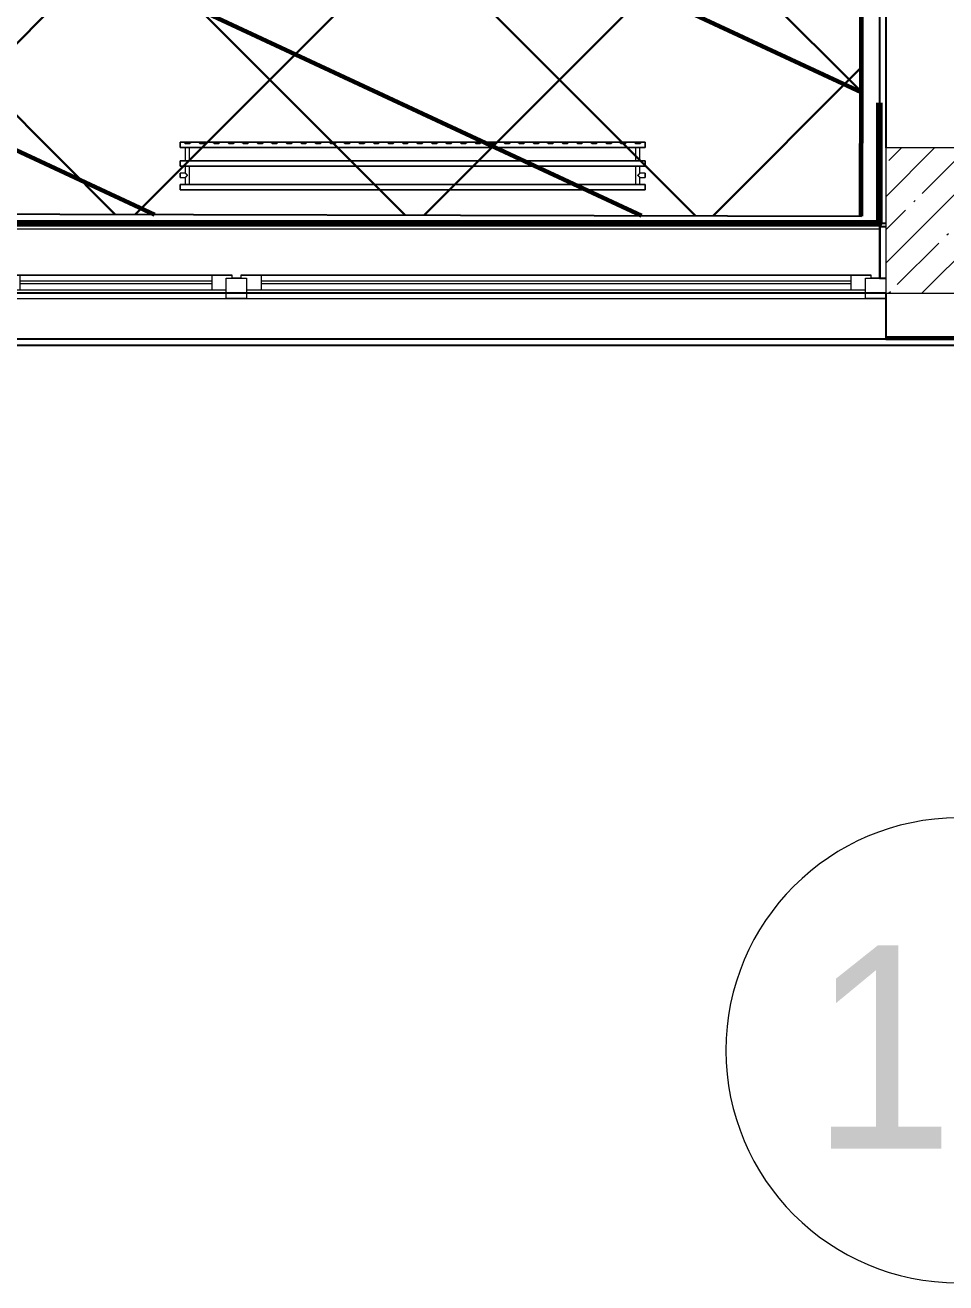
# Model space of a CAD drawing. Header units: millimetres. Extents: x -164500 to 426394, y -23753 to 102118.
# Drawn here: x 44513 to 47682, y -3642 to 686 of the extents above; entities that cross this region are included whole.
import ezdxf

# ---------------------------------------------------------------- set-up
doc = ezdxf.new("R2010")
doc.units = ezdxf.units.MM
for name, color, linetype, lineweight in [('0) шлифовка', 5, 'Continuous', 60), ('1.4) Плинтус ПЛ-4', 6, 'Continuous', 60), ('5.3) Л-7 Линолеум 4 вып', 230, 'Continuous', 30), ('7.7) Плинтус', 222, 'Continuous', 90), ('A-FLOR', 7, 'Continuous', 9), ('A-GLAZ', 7, 'Continuous', 9), ('A-GLAZ-1', 7, 'Continuous', 5), ('S-COLS-1', 7, 'Continuous', 5), ('Оси', 7, 'Continuous', 9), ('Оси-1', 7, 'Continuous', 20)]:
    doc.layers.add(name, color=color, linetype=linetype, lineweight=lineweight)
doc.layers.add('2) защита вин плитк', color=6, linetype='Continuous')
doc.layers.add('3.2.3) П-9', color=5, linetype='Continuous')
doc.layers.add('M-EQPM-1', color=7, linetype='Continuous', lineweight=9, true_color=0xb2b2b2)
doc.styles.add('Arial', font='arial.ttf', dxfattribs={"width": 0.9, "height": 700})

# ---------------------------------------------------------------- blocks, each defined once
blk = doc.blocks.new('BSC_Колонна _Прямоугольная - 500х500-V9-Объем проектирования 1 этажа')
at = {"layer": 'S-COLS-1'}
h = blk.add_hatch(dxfattribs=at)
h.set_pattern_fill('FP_13', color=256, style=0, pattern_type=2)
h.set_pattern_definition([(45, (-47660, -150), (-114.04925, 114.04925), []), (45, (-47545.95, -150), (-114.04925, 114.04925), [201.613, -40.323, 6.706, -33.617])])
h.paths.add_polyline_path([(250, -250), (250, 250), (-250, 250), (-250, -250)])
for p, q in [((250, 250), (-250, 250)), ((-250, 250), (-250, -250)), ((250, -250), (250, 250)), ((-250, -250), (250, -250))]:
    blk.add_line(p, q, dxfattribs=at)
blk = doc.blocks.new('120_Окно_СКБ_2Ст - 120_Окно_СКБ_2Ст 3100х2500 _мал_створка слева_-22446080-Объем проектирования 1 этажа')
at = {"layer": 'A-GLAZ'}
for p, q in [((-1550, -127), (-1550, -57)), ((-1550, -57), (-1480, -57)), ((-1480, -57), (-1480, -127)), ((650, -127), (650, -57)), ((650, -57), (720, -57)), ((720, -57), (720, -127)), ((1480, -127), (1480, -57)), ((1480, -57), (1550, -57)), ((1550, -57), (1550, -127)), ((-1480, -127), (-1550, -127)), ((-1480, -127), (-1500, -127)), ((-1500, -127), (-1500, -137)), ((650, -87), (-1480, -87)), ((-1480, -87), (-1480, -127)), ((-1430, -137), (-1430, -87)), ((600, -137), (600, -87)), ((650, -127), (650, -87)), ((720, -127), (650, -127)), ((670, -127), (650, -127)), ((670, -137), (670, -127)), ((720, -127), (700, -127)), ((700, -127), (700, -137)), ((1480, -87), (720, -87)), ((720, -87), (720, -127)), ((770, -137), (770, -87)), ((1430, -137), (1430, -87)), ((1480, -127), (1480, -87)), ((1550, -127), (1480, -127)), ((1500, -127), (1480, -127)), ((1500, -137), (1500, -127)), ((-1500, -137), (670, -137)), ((670, -137), (-1500, -137)), ((700, -137), (1500, -137)), ((1500, -137), (700, -137))]:
    blk.add_line(p, q, dxfattribs=at)
at = {"layer": 'A-GLAZ-1'}
for p, q in [((1550, -57), (-1550, -57)), ((-1530, -127), (-1500, -127)), ((-1430, -107), (600, -107)), ((600, -117), (-1430, -117)), ((670, -127), (700, -127)), ((770, -107), (1430, -107)), ((1430, -117), (770, -117)), ((1500, -127), (1530, -127))]:
    blk.add_line(p, q, dxfattribs=at)
blk = doc.blocks.new('radiator_prado_classic_z_tip_30_po exemplyaru - Classic Z Тип 30-500-V219-Объем проектирования 1 этажа')
at = {"layer": 'M-EQPM-1'}
for p, q in [((0, 228), (0, 210)), ((1600, 228), (0, 228)), ((0, 210), (0, 228)), ((0, 228), (12.5, 228)), ((12.5, 228), (37.5, 228)), ((37.5, 228), (12.5, 228)), ((12.5, 228), (37.5, 228)), ((12.5, 228), (17.5, 223)), ((12.5, 228), (17.5, 223)), ((32.5, 223), (17.5, 223)), ((17.5, 223), (32.5, 223)), ((32.5, 223), (37.5, 228)), ((37.5, 228), (32.5, 223)), ((37.5, 228), (62.5, 228)), ((62.5, 228), (87.5, 228)), ((87.5, 228), (62.5, 228)), ((62.5, 228), (87.5, 228)), ((62.5, 228), (67.5, 223)), ((62.5, 228), (67.5, 223)), ((82.5, 223), (67.5, 223)), ((67.5, 223), (82.5, 223)), ((82.5, 223), (87.5, 228)), ((87.5, 228), (82.5, 223)), ((87.5, 228), (112.5, 228)), ((112.5, 228), (137.5, 228)), ((137.5, 228), (112.5, 228)), ((112.5, 228), (137.5, 228)), ((112.5, 228), (117.5, 223)), ((112.5, 228), (117.5, 223)), ((132.5, 223), (117.5, 223)), ((117.5, 223), (132.5, 223)), ((132.5, 223), (137.5, 228)), ((137.5, 228), (132.5, 223)), ((137.5, 228), (162.5, 228)), ((162.5, 228), (187.5, 228)), ((187.5, 228), (162.5, 228)), ((162.5, 228), (187.5, 228)), ((162.5, 228), (167.5, 223)), ((162.5, 228), (167.5, 223)), ((182.5, 223), (167.5, 223)), ((167.5, 223), (182.5, 223)), ((182.5, 223), (187.5, 228)), ((187.5, 228), (182.5, 223)), ((187.5, 228), (212.5, 228)), ((212.5, 228), (237.5, 228)), ((237.5, 228), (212.5, 228)), ((212.5, 228), (237.5, 228)), ((212.5, 228), (217.5, 223)), ((212.5, 228), (217.5, 223)), ((232.5, 223), (217.5, 223)), ((217.5, 223), (232.5, 223)), ((232.5, 223), (237.5, 228)), ((237.5, 228), (232.5, 223)), ((237.5, 228), (262.5, 228)), ((262.5, 228), (287.5, 228)), ((287.5, 228), (262.5, 228)), ((262.5, 228), (287.5, 228)), ((262.5, 228), (267.5, 223)), ((262.5, 228), (267.5, 223)), ((282.5, 223), (267.5, 223)), ((267.5, 223), (282.5, 223)), ((282.5, 223), (287.5, 228)), ((287.5, 228), (282.5, 223)), ((287.5, 228), (312.5, 228)), ((312.5, 228), (337.5, 228)), ((337.5, 228), (312.5, 228)), ((312.5, 228), (337.5, 228)), ((312.5, 228), (317.5, 223)), ((312.5, 228), (317.5, 223)), ((332.5, 223), (317.5, 223)), ((317.5, 223), (332.5, 223)), ((332.5, 223), (337.5, 228)), ((337.5, 228), (332.5, 223)), ((337.5, 228), (362.5, 228)), ((362.5, 228), (387.5, 228)), ((387.5, 228), (362.5, 228)), ((362.5, 228), (387.5, 228)), ((362.5, 228), (367.5, 223)), ((362.5, 228), (367.5, 223)), ((382.5, 223), (367.5, 223)), ((367.5, 223), (382.5, 223)), ((382.5, 223), (387.5, 228)), ((387.5, 228), (382.5, 223)), ((387.5, 228), (412.5, 228)), ((412.5, 228), (437.5, 228)), ((437.5, 228), (412.5, 228)), ((412.5, 228), (437.5, 228)), ((412.5, 228), (417.5, 223)), ((412.5, 228), (417.5, 223)), ((432.5, 223), (417.5, 223)), ((417.5, 223), (432.5, 223)), ((432.5, 223), (437.5, 228)), ((437.5, 228), (432.5, 223)), ((437.5, 228), (462.5, 228)), ((462.5, 228), (487.5, 228)), ((487.5, 228), (462.5, 228)), ((462.5, 228), (487.5, 228)), ((462.5, 228), (467.5, 223)), ((462.5, 228), (467.5, 223)), ((482.5, 223), (467.5, 223)), ((467.5, 223), (482.5, 223)), ((482.5, 223), (487.5, 228)), ((487.5, 228), (482.5, 223)), ((487.5, 228), (512.5, 228)), ((512.5, 228), (537.5, 228)), ((537.5, 228), (512.5, 228)), ((512.5, 228), (537.5, 228)), ((512.5, 228), (517.5, 223)), ((512.5, 228), (517.5, 223)), ((532.5, 223), (517.5, 223)), ((517.5, 223), (532.5, 223)), ((532.5, 223), (537.5, 228)), ((537.5, 228), (532.5, 223)), ((537.5, 228), (562.5, 228)), ((562.5, 228), (587.5, 228)), ((587.5, 228), (562.5, 228)), ((562.5, 228), (587.5, 228)), ((562.5, 228), (567.5, 223)), ((562.5, 228), (567.5, 223)), ((582.5, 223), (567.5, 223)), ((567.5, 223), (582.5, 223)), ((582.5, 223), (587.5, 228)), ((587.5, 228), (582.5, 223)), ((587.5, 228), (612.5, 228)), ((612.5, 228), (637.5, 228)), ((637.5, 228), (612.5, 228)), ((612.5, 228), (637.5, 228)), ((612.5, 228), (617.5, 223)), ((612.5, 228), (617.5, 223)), ((632.5, 223), (617.5, 223)), ((617.5, 223), (632.5, 223)), ((632.5, 223), (637.5, 228)), ((637.5, 228), (632.5, 223)), ((637.5, 228), (662.5, 228)), ((662.5, 228), (687.5, 228)), ((687.5, 228), (662.5, 228)), ((662.5, 228), (687.5, 228)), ((662.5, 228), (667.5, 223)), ((662.5, 228), (667.5, 223)), ((682.5, 223), (667.5, 223)), ((667.5, 223), (682.5, 223)), ((682.5, 223), (687.5, 228)), ((687.5, 228), (682.5, 223)), ((687.5, 228), (712.5, 228)), ((712.5, 228), (737.5, 228)), ((737.5, 228), (712.5, 228)), ((712.5, 228), (737.5, 228)), ((712.5, 228), (717.5, 223)), ((712.5, 228), (717.5, 223)), ((732.5, 223), (717.5, 223)), ((717.5, 223), (732.5, 223)), ((732.5, 223), (737.5, 228)), ((737.5, 228), (732.5, 223)), ((737.5, 228), (762.5, 228)), ((762.5, 228), (787.5, 228)), ((787.5, 228), (762.5, 228)), ((762.5, 228), (787.5, 228)), ((762.5, 228), (767.5, 223)), ((762.5, 228), (767.5, 223)), ((782.5, 223), (767.5, 223)), ((767.5, 223), (782.5, 223)), ((782.5, 223), (787.5, 228)), ((787.5, 228), (782.5, 223)), ((787.5, 228), (812.5, 228)), ((812.5, 228), (837.5, 228)), ((837.5, 228), (812.5, 228)), ((812.5, 228), (837.5, 228)), ((812.5, 228), (817.5, 223)), ((812.5, 228), (817.5, 223)), ((832.5, 223), (817.5, 223)), ((817.5, 223), (832.5, 223)), ((832.5, 223), (837.5, 228)), ((837.5, 228), (832.5, 223)), ((837.5, 228), (862.5, 228)), ((862.5, 228), (887.5, 228)), ((887.5, 228), (862.5, 228)), ((862.5, 228), (887.5, 228)), ((862.5, 228), (867.5, 223)), ((862.5, 228), (867.5, 223)), ((882.5, 223), (867.5, 223)), ((867.5, 223), (882.5, 223)), ((882.5, 223), (887.5, 228)), ((887.5, 228), (882.5, 223)), ((887.5, 228), (912.5, 228)), ((912.5, 228), (937.5, 228)), ((937.5, 228), (912.5, 228)), ((912.5, 228), (937.5, 228)), ((912.5, 228), (917.5, 223)), ((912.5, 228), (917.5, 223)), ((932.5, 223), (917.5, 223)), ((917.5, 223), (932.5, 223)), ((932.5, 223), (937.5, 228)), ((937.5, 228), (932.5, 223)), ((937.5, 228), (962.5, 228)), ((962.5, 228), (987.5, 228)), ((987.5, 228), (962.5, 228)), ((962.5, 228), (987.5, 228)), ((962.5, 228), (967.5, 223)), ((962.5, 228), (967.5, 223)), ((982.5, 223), (967.5, 223)), ((967.5, 223), (982.5, 223)), ((982.5, 223), (987.5, 228)), ((987.5, 228), (982.5, 223)), ((987.5, 228), (1012.5, 228)), ((1012.5, 228), (1037.5, 228)), ((1037.5, 228), (1012.5, 228)), ((1012.5, 228), (1037.5, 228)), ((1012.5, 228), (1017.5, 223)), ((1012.5, 228), (1017.5, 223)), ((1032.5, 223), (1017.5, 223)), ((1017.5, 223), (1032.5, 223)), ((1032.5, 223), (1037.5, 228)), ((1037.5, 228), (1032.5, 223)), ((1037.5, 228), (1062.5, 228)), ((1062.5, 228), (1087.5, 228)), ((1087.5, 228), (1062.5, 228)), ((1062.5, 228), (1087.5, 228)), ((1062.5, 228), (1067.5, 223)), ((1062.5, 228), (1067.5, 223)), ((1082.5, 223), (1067.5, 223)), ((1067.5, 223), (1082.5, 223)), ((1082.5, 223), (1087.5, 228)), ((1087.5, 228), (1082.5, 223)), ((1087.5, 228), (1112.5, 228)), ((1137.5, 228), (1112.5, 228)), ((1112.5, 228), (1137.5, 228)), ((1112.5, 228), (1117.5, 223)), ((1112.5, 228), (1117.5, 223)), ((1114.4, 228), (1137.5, 228)), ((1132.5, 223), (1117.5, 223)), ((1117.5, 223), (1132.5, 223)), ((1132.5, 223), (1137.5, 228)), ((1137.5, 228), (1132.5, 223)), ((1137.5, 228), (1162.5, 228)), ((1162.5, 228), (1187.5, 228)), ((1187.5, 228), (1162.5, 228)), ((1162.5, 228), (1187.5, 228)), ((1162.5, 228), (1167.5, 223)), ((1162.5, 228), (1167.5, 223)), ((1182.5, 223), (1167.5, 223)), ((1167.5, 223), (1182.5, 223)), ((1182.5, 223), (1187.5, 228)), ((1187.5, 228), (1182.5, 223)), ((1187.5, 228), (1212.5, 228)), ((1212.5, 228), (1237.5, 228)), ((1237.5, 228), (1212.5, 228)), ((1212.5, 228), (1237.5, 228)), ((1212.5, 228), (1217.5, 223)), ((1212.5, 228), (1217.5, 223)), ((1232.5, 223), (1217.5, 223)), ((1217.5, 223), (1232.5, 223)), ((1232.5, 223), (1237.5, 228)), ((1237.5, 228), (1232.5, 223)), ((1237.5, 228), (1262.5, 228)), ((1262.5, 228), (1287.5, 228)), ((1287.5, 228), (1262.5, 228)), ((1262.5, 228), (1287.5, 228)), ((1262.5, 228), (1267.5, 223)), ((1262.5, 228), (1267.5, 223)), ((1282.5, 223), (1267.5, 223)), ((1267.5, 223), (1282.5, 223)), ((1282.5, 223), (1287.5, 228)), ((1287.5, 228), (1282.5, 223)), ((1287.5, 228), (1312.5, 228)), ((1312.5, 228), (1337.5, 228)), ((1337.5, 228), (1312.5, 228)), ((1312.5, 228), (1337.5, 228)), ((1312.5, 228), (1317.5, 223)), ((1312.5, 228), (1317.5, 223)), ((1332.5, 223), (1317.5, 223)), ((1317.5, 223), (1332.5, 223)), ((1332.5, 223), (1337.5, 228)), ((1337.5, 228), (1332.5, 223)), ((1337.5, 228), (1362.5, 228)), ((1362.5, 228), (1387.5, 228)), ((1387.5, 228), (1362.5, 228)), ((1362.5, 228), (1387.5, 228)), ((1362.5, 228), (1367.5, 223)), ((1362.5, 228), (1367.5, 223)), ((1382.5, 223), (1367.5, 223)), ((1367.5, 223), (1382.5, 223)), ((1382.5, 223), (1387.5, 228)), ((1387.5, 228), (1382.5, 223)), ((1387.5, 228), (1412.5, 228)), ((1412.5, 228), (1437.5, 228)), ((1437.5, 228), (1412.5, 228)), ((1412.5, 228), (1437.5, 228)), ((1412.5, 228), (1417.5, 223)), ((1412.5, 228), (1417.5, 223)), ((1432.5, 223), (1417.5, 223)), ((1417.5, 223), (1432.5, 223)), ((1432.5, 223), (1437.5, 228)), ((1437.5, 228), (1432.5, 223)), ((1437.5, 228), (1462.5, 228)), ((1462.5, 228), (1487.5, 228)), ((1487.5, 228), (1462.5, 228)), ((1462.5, 228), (1487.5, 228)), ((1462.5, 228), (1467.5, 223)), ((1462.5, 228), (1467.5, 223)), ((1482.5, 223), (1467.5, 223)), ((1467.5, 223), (1482.5, 223)), ((1482.5, 223), (1487.5, 228)), ((1487.5, 228), (1482.5, 223)), ((1487.5, 228), (1512.5, 228)), ((1512.5, 228), (1537.5, 228)), ((1537.5, 228), (1512.5, 228)), ((1512.5, 228), (1537.5, 228)), ((1512.5, 228), (1517.5, 223)), ((1512.5, 228), (1517.5, 223)), ((1532.5, 223), (1517.5, 223)), ((1517.5, 223), (1532.5, 223)), ((1532.5, 223), (1537.5, 228)), ((1537.5, 228), (1532.5, 223)), ((1537.5, 228), (1562.5, 228)), ((1562.5, 228), (1587.5, 228)), ((1587.5, 228), (1562.5, 228)), ((1562.5, 228), (1587.5, 228)), ((1562.5, 228), (1567.5, 223)), ((1562.5, 228), (1567.5, 223)), ((1582.5, 223), (1567.5, 223)), ((1567.5, 223), (1582.5, 223)), ((1582.5, 223), (1587.5, 228)), ((1587.5, 228), (1582.5, 223)), ((1587.5, 228), (1600, 228)), ((1600, 210), (1600, 228)), ((1600, 228), (1600, 210)), ((0, 210), (1600, 210)), ((17.8, 210), (0, 210)), ((17.5, 210), (17.5, 164)), ((17.5, 210), (17.5, 164)), ((17.8, 210), (17.5, 210)), ((17.5, 210), (17.8, 210)), ((17.8, 210), (17.5, 210)), ((17.5, 210), (32.5, 210)), ((32.2, 210), (17.8, 210)), ((17.8, 210), (32.2, 210)), ((32.2, 210), (17.8, 210)), ((32.5, 210), (32.2, 210)), ((32.2, 210), (32.5, 210)), ((32.5, 210), (32.2, 210)), ((1567.8, 210), (32.2, 210)), ((32.5, 164), (32.5, 210)), ((32.5, 164), (32.5, 210)), ((1567.5, 210), (1567.5, 164)), ((1567.5, 210), (1567.5, 164)), ((1567.8, 210), (1567.5, 210)), ((1567.5, 210), (1582.5, 210)), ((1567.8, 210), (1567.5, 210)), ((1567.5, 210), (1567.8, 210)), ((1582.2, 210), (1567.8, 210)), ((1582.2, 210), (1567.8, 210)), ((1567.8, 210), (1582.2, 210)), ((1582.5, 210), (1582.2, 210)), ((1582.5, 210), (1582.2, 210)), ((1582.2, 210), (1582.5, 210)), ((1600, 210), (1582.2, 210)), ((1582.5, 164), (1582.5, 210)), ((1582.5, 164), (1582.5, 210)), ((1600, 164), (0, 164)), ((0, 164), (0, 146)), ((0, 146), (0, 164)), ((0, 164), (17.8, 164)), ((0, 146), (1600, 146)), ((18.5, 146), (0, 146)), ((17.8, 164), (17.5, 164)), ((17.5, 164), (17.8, 164)), ((17.8, 164), (17.5, 164)), ((17.5, 164), (32.5, 164)), ((17.5, 146), (17.5, 121.5)), ((17.5, 146), (17.5, 121.5)), ((17.5, 146), (18.5, 146)), ((18.5, 146), (17.5, 146)), ((17.5, 146), (18.5, 146)), ((32.5, 146), (17.5, 146)), ((32.2, 164), (17.8, 164)), ((17.8, 164), (32.2, 164)), ((32.2, 164), (17.8, 164)), ((18.5, 146), (32.2, 146)), ((32.2, 146), (18.5, 146)), ((18.5, 146), (32.2, 146)), ((32.5, 164), (32.2, 164)), ((32.2, 164), (32.5, 164)), ((32.5, 164), (32.2, 164)), ((32.2, 164), (1567.8, 164)), ((32.2, 146), (32.5, 146)), ((32.5, 146), (32.2, 146)), ((32.2, 146), (32.5, 146)), ((1567.8, 146), (32.2, 146)), ((32.5, 82), (32.5, 146)), ((32.5, 82), (32.5, 146)), ((1567.8, 164), (1567.5, 164)), ((1567.5, 164), (1582.5, 164)), ((1567.8, 164), (1567.5, 164)), ((1567.5, 164), (1567.8, 164)), ((1567.5, 146), (1567.5, 82)), ((1567.5, 146), (1567.5, 82)), ((1567.5, 146), (1567.8, 146)), ((1582.5, 146), (1567.5, 146)), ((1567.5, 146), (1567.8, 146)), ((1567.8, 146), (1567.5, 146)), ((1582.2, 164), (1567.8, 164)), ((1582.2, 164), (1567.8, 164)), ((1567.8, 164), (1582.2, 164)), ((1567.8, 146), (1581.5, 146)), ((1567.8, 146), (1581.5, 146)), ((1581.5, 146), (1567.8, 146)), ((1581.5, 146), (1582.5, 146)), ((1581.5, 146), (1582.5, 146)), ((1582.5, 146), (1581.5, 146)), ((1600, 146), (1581.5, 146)), ((1582.5, 164), (1582.2, 164)), ((1582.5, 164), (1582.2, 164)), ((1582.2, 164), (1582.5, 164)), ((1582.2, 164), (1600, 164)), ((1582.5, 121.5), (1582.5, 146)), ((1582.5, 121.5), (1582.5, 146)), ((1600, 146), (1600, 164)), ((1600, 164), (1600, 146)), ((17.5, 121.5), (0, 121.5)), ((17.5, 121.5), (0, 121.5)), ((0, 121.5), (0, 120.5)), ((0, 106.5), (0, 121.5)), ((0, 120.5), (0, 107.5)), ((0, 120.5), (0, 119.3)), ((0, 114), (0, 120.5)), ((0, 120.5), (0, 120.5)), ((0, 119.3), (0, 117.8)), ((0, 117.8), (0, 114)), ((0, 114), (0, 110.3)), ((0, 107.5), (0, 114)), ((0, 110.3), (0, 108.7)), ((0, 108.7), (0, 107.5)), ((0, 107.5), (0, 106.5)), ((0, 107.5), (0, 107.5)), ((0, 106.5), (17.5, 106.5)), ((0, 106.5), (17.5, 106.5)), ((17.5, 106.5), (17.5, 82)), ((17.5, 106.5), (17.5, 82)), ((1600, 121.5), (1582.5, 121.5)), ((1600, 121.5), (1582.5, 121.5)), ((1582.5, 82), (1582.5, 106.5)), ((1582.5, 106.5), (1600, 106.5)), ((1582.5, 82), (1582.5, 106.5)), ((1582.5, 106.5), (1600, 106.5)), ((1600, 121.5), (1600, 106.5)), ((1600, 120.5), (1600, 121.5)), ((1600, 121.5), (1600, 120.5)), ((1600, 120.5), (1600, 121.5)), ((1600, 107.5), (1600, 120.5)), ((1600, 120.5), (1600, 107.5)), ((1600, 107.5), (1600, 120.5)), ((1600, 106.5), (1600, 107.5)), ((1600, 107.5), (1600, 106.5)), ((1600, 106.5), (1600, 107.5)), ((1600, 82), (0, 82)), ((0, 82), (0, 64)), ((0, 64), (0, 82)), ((0, 82), (18.5, 82)), ((1600, 64), (0, 64)), ((0, 64), (1600, 64)), ((18.5, 82), (17.5, 82)), ((17.5, 82), (18.5, 82)), ((18.5, 82), (17.5, 82)), ((17.5, 82), (32.5, 82)), ((32.2, 82), (18.5, 82)), ((18.5, 82), (32.2, 82)), ((32.2, 82), (18.5, 82)), ((32.5, 82), (32.2, 82)), ((32.2, 82), (32.5, 82)), ((32.5, 82), (32.2, 82)), ((32.2, 82), (1567.8, 82)), ((1567.8, 82), (1567.5, 82)), ((1567.5, 82), (1582.5, 82)), ((1567.8, 82), (1567.5, 82)), ((1567.5, 82), (1567.8, 82)), ((1581.5, 82), (1567.8, 82)), ((1581.5, 82), (1567.8, 82)), ((1567.8, 82), (1581.5, 82)), ((1582.5, 82), (1581.5, 82)), ((1582.5, 82), (1581.5, 82)), ((1581.5, 82), (1582.5, 82)), ((1581.5, 82), (1600, 82)), ((1600, 64), (1600, 82)), ((1600, 82), (1600, 64))]:
    blk.add_line(p, q, dxfattribs=at)
for points, knots in [([(18.5, 120.5), (18.4, 120.6), (18.3, 120.7), (18.1, 120.9), (17.9, 121.1), (17.8, 121.2), (17.7, 121.3), (17.5, 121.5), (17.5, 121.5), (17.5, 121.5)], [0.7142857, 0.7142857, 0.7142857, 0.7142857, 0.75, 0.7857143, 0.8214286, 0.8571429, 0.8928571, 0.9285714, 1, 1, 1, 1]), ([(17.5, 121.5), (17.5, 121.5), (17.5, 121.5), (17.7, 121.3), (17.8, 121.2), (17.9, 121.1), (18.1, 120.9), (18.3, 120.7), (18.4, 120.6), (18.5, 120.5)], [0, 0, 0, 0, 0.0714286, 0.1071429, 0.1428571, 0.1785714, 0.2142857, 0.25, 0.2857143, 0.2857143, 0.2857143, 0.2857143]), ([(17.5, 121.5), (17.5, 121.5), (17.5, 121.5), (17.7, 121.3), (17.8, 121.2), (17.9, 121.1), (18.1, 120.9), (18.3, 120.7), (18.4, 120.6), (18.5, 120.5)], [0, 0, 0, 0, 0.0714286, 0.1071429, 0.1428571, 0.1785714, 0.2142857, 0.25, 0.2857143, 0.2857143, 0.2857143, 0.2857143]), ([(25, 114), (24.5, 114.5), (23.6, 115.4), (22.4, 116.6), (21.6, 117.4), (21.1, 117.9), (20.8, 118.2), (20.5, 118.5), (20.2, 118.8), (19.8, 119.1), (19.6, 119.4), (19.3, 119.7), (19, 120), (18.7, 120.3), (18.5, 120.5), (18.3, 120.7), (18.1, 120.9), (17.9, 121.1), (17.8, 121.2), (17.7, 121.3), (17.5, 121.5), (17.5, 121.5), (17.5, 121.5)], [0, 0, 0, 0, 0.142857, 0.285714, 0.357143, 0.392857, 0.428571, 0.464286, 0.5, 0.535714, 0.571429, 0.607143, 0.642857, 0.678571, 0.714286, 0.75, 0.785714, 0.821429, 0.857143, 0.892857, 0.928571, 1, 1, 1, 1]), ([(17.5, 106.5), (17.5, 106.5), (17.5, 106.5), (17.7, 106.7), (17.8, 106.8), (17.9, 106.9), (18.1, 107.1), (18.3, 107.3), (18.5, 107.5), (18.7, 107.7), (19, 108), (19.3, 108.3), (19.6, 108.6), (19.8, 108.9), (20.3, 109.3), (20.7, 109.7), (21.1, 110.1), (21.6, 110.6), (22.4, 111.4), (23.6, 112.6), (24.5, 113.5), (25, 114)], [0, 0, 0, 0, 0.071429, 0.107143, 0.142857, 0.178571, 0.214286, 0.25, 0.285714, 0.321429, 0.357143, 0.392857, 0.428571, 0.464286, 0.5, 0.571429, 0.607143, 0.642857, 0.714286, 0.857143, 1, 1, 1, 1]), ([(17.5, 106.5), (17.5, 106.5), (17.5, 106.5), (17.7, 106.7), (17.8, 106.8), (17.9, 106.9), (18.1, 107.1), (18.3, 107.3), (18.4, 107.4), (18.5, 107.5)], [0, 0, 0, 0, 0.0714286, 0.1071429, 0.1428571, 0.1785714, 0.2142857, 0.25, 0.2857143, 0.2857143, 0.2857143, 0.2857143]), ([(18.5, 107.5), (18.4, 107.4), (18.3, 107.3), (18.1, 107.1), (17.9, 106.9), (17.8, 106.8), (17.7, 106.7), (17.5, 106.5), (17.5, 106.5), (17.5, 106.5)], [0.7142857, 0.7142857, 0.7142857, 0.7142857, 0.75, 0.7857143, 0.8214286, 0.8571429, 0.8928571, 0.9285714, 1, 1, 1, 1]), ([(18.5, 107.5), (18.4, 107.4), (18.3, 107.3), (18.1, 107.1), (17.9, 106.9), (17.8, 106.8), (17.7, 106.7), (17.5, 106.5), (17.5, 106.5), (17.5, 106.5)], [0.7142857, 0.7142857, 0.7142857, 0.7142857, 0.75, 0.7857143, 0.8214286, 0.8571429, 0.8928571, 0.9285714, 1, 1, 1, 1]), ([(22.1, 116.9), (21.9, 117.1), (21.6, 117.4), (21.1, 117.9), (20.8, 118.2), (20.5, 118.5), (20.2, 118.8), (19.9, 119.2), (19.7, 119.3), (19.6, 119.4)], [0.2857143, 0.2857143, 0.2857143, 0.2857143, 0.3571429, 0.3928571, 0.4285714, 0.4642857, 0.5, 0.5357143, 0.5714286, 0.5714286, 0.5714286, 0.5714286]), ([(19.6, 119.4), (19.7, 119.3), (19.9, 119.2), (20.3, 118.7), (20.7, 118.3), (21.1, 117.9), (21.6, 117.4), (21.9, 117.1), (22.1, 116.9)], [0.4285714, 0.4285714, 0.4285714, 0.4285714, 0.4642857, 0.5, 0.5714286, 0.6071429, 0.6428571, 0.7142857, 0.7142857, 0.7142857, 0.7142857]), ([(19.6, 119.4), (19.7, 119.3), (19.8, 119.1), (20.3, 118.7), (20.7, 118.3), (21.1, 117.9), (21.6, 117.4), (21.9, 117.1), (22.1, 116.9)], [0.4285714, 0.4285714, 0.4285714, 0.4285714, 0.4642857, 0.5, 0.5714286, 0.6071429, 0.6428571, 0.7142857, 0.7142857, 0.7142857, 0.7142857]), ([(19.6, 108.6), (19.7, 108.7), (19.9, 108.8), (20.3, 109.3), (20.7, 109.7), (21.1, 110.1), (21.6, 110.6), (21.9, 110.9), (22.1, 111.1)], [0.4285714, 0.4285714, 0.4285714, 0.4285714, 0.4642857, 0.5, 0.5714286, 0.6071429, 0.6428571, 0.7142857, 0.7142857, 0.7142857, 0.7142857]), ([(22.1, 111.1), (21.9, 110.9), (21.6, 110.6), (21.1, 110.1), (20.8, 109.8), (20.5, 109.5), (20.2, 109.2), (19.9, 108.8), (19.7, 108.7), (19.6, 108.6)], [0.2857143, 0.2857143, 0.2857143, 0.2857143, 0.3571429, 0.3928571, 0.4285714, 0.4642857, 0.5, 0.5357143, 0.5714286, 0.5714286, 0.5714286, 0.5714286]), ([(22.1, 111.1), (21.9, 110.9), (21.6, 110.6), (21.1, 110.1), (20.8, 109.8), (20.5, 109.5), (20.2, 109.2), (19.8, 108.9), (19.7, 108.7), (19.6, 108.6)], [0.2857143, 0.2857143, 0.2857143, 0.2857143, 0.3571429, 0.3928571, 0.4285714, 0.4642857, 0.5, 0.5357143, 0.5714286, 0.5714286, 0.5714286, 0.5714286]), ([(1575, 114), (1575.5, 114.5), (1576.4, 115.4), (1577.6, 116.6), (1578.4, 117.4), (1578.9, 117.9), (1579.2, 118.2), (1579.5, 118.5), (1579.8, 118.8), (1580.1, 119.2), (1580.4, 119.4), (1580.7, 119.7), (1581, 120), (1581.3, 120.3), (1581.5, 120.5), (1581.7, 120.7), (1581.9, 120.9), (1582.1, 121.1), (1582.2, 121.2), (1582.3, 121.3), (1582.5, 121.5), (1582.5, 121.5), (1582.5, 121.5)], [0, 0, 0, 0, 0.142857, 0.285714, 0.357143, 0.392857, 0.428571, 0.464286, 0.5, 0.535714, 0.571429, 0.607143, 0.642857, 0.678571, 0.714286, 0.75, 0.785714, 0.821429, 0.857143, 0.892857, 0.928571, 1, 1, 1, 1]), ([(1582.5, 106.5), (1582.5, 106.5), (1582.5, 106.5), (1582.3, 106.7), (1582.2, 106.8), (1582.1, 106.9), (1581.9, 107.1), (1581.7, 107.3), (1581.5, 107.5), (1581.3, 107.7), (1581, 108), (1580.7, 108.3), (1580.4, 108.6), (1580.1, 108.8), (1579.7, 109.3), (1579.3, 109.7), (1578.9, 110.1), (1578.4, 110.6), (1577.6, 111.4), (1576.4, 112.6), (1575.5, 113.5), (1575, 114)], [0, 0, 0, 0, 0.071429, 0.107143, 0.142857, 0.178571, 0.214286, 0.25, 0.285714, 0.321429, 0.357143, 0.392857, 0.428571, 0.464286, 0.5, 0.571429, 0.607143, 0.642857, 0.714286, 0.857143, 1, 1, 1, 1]), ([(1580.4, 119.4), (1580.3, 119.3), (1580.1, 119.2), (1579.7, 118.7), (1579.3, 118.3), (1578.9, 117.9), (1578.4, 117.4), (1578.1, 117.1), (1577.9, 116.9)], [0.4285714, 0.4285714, 0.4285714, 0.4285714, 0.4642857, 0.5, 0.5714286, 0.6071429, 0.6428571, 0.7142857, 0.7142857, 0.7142857, 0.7142857]), ([(1580.4, 119.4), (1580.3, 119.3), (1580.1, 119.2), (1579.7, 118.7), (1579.3, 118.3), (1578.9, 117.9), (1578.4, 117.4), (1578.1, 117.1), (1577.9, 116.9)], [0.4285714, 0.4285714, 0.4285714, 0.4285714, 0.4642857, 0.5, 0.5714286, 0.6071429, 0.6428571, 0.7142857, 0.7142857, 0.7142857, 0.7142857]), ([(1577.9, 116.9), (1578.1, 117.1), (1578.4, 117.4), (1578.9, 117.9), (1579.2, 118.2), (1579.5, 118.5), (1579.8, 118.8), (1580.1, 119.2), (1580.3, 119.3), (1580.4, 119.4)], [0.2857143, 0.2857143, 0.2857143, 0.2857143, 0.3571429, 0.3928571, 0.4285714, 0.4642857, 0.5, 0.5357143, 0.5714286, 0.5714286, 0.5714286, 0.5714286]), ([(1577.9, 111.1), (1578.1, 110.9), (1578.4, 110.6), (1578.9, 110.1), (1579.2, 109.8), (1579.5, 109.5), (1579.8, 109.2), (1580.1, 108.8), (1580.3, 108.7), (1580.4, 108.6)], [0.2857143, 0.2857143, 0.2857143, 0.2857143, 0.3571429, 0.3928571, 0.4285714, 0.4642857, 0.5, 0.5357143, 0.5714286, 0.5714286, 0.5714286, 0.5714286]), ([(1577.9, 111.1), (1578.1, 110.9), (1578.4, 110.6), (1578.9, 110.1), (1579.2, 109.8), (1579.5, 109.5), (1579.8, 109.2), (1580.1, 108.8), (1580.3, 108.7), (1580.4, 108.6)], [0.2857143, 0.2857143, 0.2857143, 0.2857143, 0.3571429, 0.3928571, 0.4285714, 0.4642857, 0.5, 0.5357143, 0.5714286, 0.5714286, 0.5714286, 0.5714286]), ([(1580.4, 108.6), (1580.3, 108.7), (1580.1, 108.8), (1579.7, 109.3), (1579.3, 109.7), (1578.9, 110.1), (1578.4, 110.6), (1578.1, 110.9), (1577.9, 111.1)], [0.4285714, 0.4285714, 0.4285714, 0.4285714, 0.4642857, 0.5, 0.5714286, 0.6071429, 0.6428571, 0.7142857, 0.7142857, 0.7142857, 0.7142857]), ([(1582.5, 121.5), (1582.5, 121.5), (1582.5, 121.5), (1582.3, 121.3), (1582.2, 121.2), (1582.1, 121.1), (1581.9, 120.9), (1581.7, 120.7), (1581.6, 120.6), (1581.5, 120.5)], [0, 0, 0, 0, 0.0714286, 0.1071429, 0.1428571, 0.1785714, 0.2142857, 0.25, 0.2857143, 0.2857143, 0.2857143, 0.2857143]), ([(1582.5, 121.5), (1582.5, 121.5), (1582.5, 121.5), (1582.3, 121.3), (1582.2, 121.2), (1582.1, 121.1), (1581.9, 120.9), (1581.7, 120.7), (1581.6, 120.6), (1581.5, 120.5)], [0, 0, 0, 0, 0.0714286, 0.1071429, 0.1428571, 0.1785714, 0.2142857, 0.25, 0.2857143, 0.2857143, 0.2857143, 0.2857143]), ([(1581.5, 120.5), (1581.6, 120.6), (1581.7, 120.7), (1581.9, 120.9), (1582.1, 121.1), (1582.2, 121.2), (1582.3, 121.3), (1582.5, 121.5), (1582.5, 121.5), (1582.5, 121.5)], [0.7142857, 0.7142857, 0.7142857, 0.7142857, 0.75, 0.7857143, 0.8214286, 0.8571429, 0.8928571, 0.9285714, 1, 1, 1, 1]), ([(1581.5, 107.5), (1581.6, 107.4), (1581.7, 107.3), (1581.9, 107.1), (1582.1, 106.9), (1582.2, 106.8), (1582.3, 106.7), (1582.5, 106.5), (1582.5, 106.5), (1582.5, 106.5)], [0.7142857, 0.7142857, 0.7142857, 0.7142857, 0.75, 0.7857143, 0.8214286, 0.8571429, 0.8928571, 0.9285714, 1, 1, 1, 1]), ([(1581.5, 107.5), (1581.6, 107.4), (1581.7, 107.3), (1581.9, 107.1), (1582.1, 106.9), (1582.2, 106.8), (1582.3, 106.7), (1582.5, 106.5), (1582.5, 106.5), (1582.5, 106.5)], [0.7142857, 0.7142857, 0.7142857, 0.7142857, 0.75, 0.7857143, 0.8214286, 0.8571429, 0.8928571, 0.9285714, 1, 1, 1, 1]), ([(1582.5, 106.5), (1582.5, 106.5), (1582.5, 106.5), (1582.3, 106.7), (1582.2, 106.8), (1582.1, 106.9), (1581.9, 107.1), (1581.7, 107.3), (1581.6, 107.4), (1581.5, 107.5)], [0, 0, 0, 0, 0.0714286, 0.1071429, 0.1428571, 0.1785714, 0.2142857, 0.25, 0.2857143, 0.2857143, 0.2857143, 0.2857143])]:
    blk.add_open_spline(points, degree=3, knots=knots, dxfattribs=at)
for points in [[(19.6, 119.4), (19.5, 119.5), (19.3, 119.7), (19, 120), (18.7, 120.3), (18.6, 120.4), (18.5, 120.5)], [(18.5, 120.5), (18.6, 120.4), (18.7, 120.3), (19, 120), (19.3, 119.7), (19.5, 119.5), (19.6, 119.4)], [(18.5, 120.5), (18.6, 120.4), (18.7, 120.3), (19, 120), (19.3, 119.7), (19.5, 119.5), (19.6, 119.4)], [(18.5, 107.5), (18.6, 107.6), (18.7, 107.7), (19, 108), (19.3, 108.3), (19.5, 108.5), (19.6, 108.6)], [(19.6, 108.6), (19.5, 108.5), (19.3, 108.3), (19, 108), (18.7, 107.7), (18.6, 107.6), (18.5, 107.5)], [(19.6, 108.6), (19.5, 108.5), (19.3, 108.3), (19, 108), (18.7, 107.7), (18.6, 107.6), (18.5, 107.5)], [(25, 114), (24.5, 114.5), (23.6, 115.4), (22.6, 116.4), (22.1, 116.9)], [(22.1, 116.9), (22.6, 116.4), (23.6, 115.4), (24.5, 114.5), (25, 114)], [(22.1, 116.9), (22.6, 116.4), (23.6, 115.4), (24.5, 114.5), (25, 114)], [(22.1, 111.1), (22.6, 111.6), (23.6, 112.6), (24.5, 113.5), (25, 114)], [(25, 114), (24.5, 113.5), (23.6, 112.6), (22.6, 111.6), (22.1, 111.1)], [(25, 114), (24.5, 113.5), (23.6, 112.6), (22.6, 111.6), (22.1, 111.1)], [(1577.9, 116.9), (1577.4, 116.4), (1576.4, 115.4), (1575.5, 114.5), (1575, 114)], [(1577.9, 116.9), (1577.4, 116.4), (1576.4, 115.4), (1575.5, 114.5), (1575, 114)], [(1575, 114), (1575.5, 114.5), (1576.4, 115.4), (1577.4, 116.4), (1577.9, 116.9)], [(1575, 114), (1575.5, 113.5), (1576.4, 112.6), (1577.4, 111.6), (1577.9, 111.1)], [(1575, 114), (1575.5, 113.5), (1576.4, 112.6), (1577.4, 111.6), (1577.9, 111.1)], [(1577.9, 111.1), (1577.4, 111.6), (1576.4, 112.6), (1575.5, 113.5), (1575, 114)], [(1581.5, 120.5), (1581.4, 120.4), (1581.3, 120.3), (1581, 120), (1580.7, 119.7), (1580.5, 119.5), (1580.4, 119.4)], [(1581.5, 120.5), (1581.4, 120.4), (1581.3, 120.3), (1581, 120), (1580.7, 119.7), (1580.5, 119.5), (1580.4, 119.4)], [(1580.4, 119.4), (1580.5, 119.5), (1580.7, 119.7), (1581, 120), (1581.3, 120.3), (1581.4, 120.4), (1581.5, 120.5)], [(1580.4, 108.6), (1580.5, 108.5), (1580.7, 108.3), (1581, 108), (1581.3, 107.7), (1581.4, 107.6), (1581.5, 107.5)], [(1580.4, 108.6), (1580.5, 108.5), (1580.7, 108.3), (1581, 108), (1581.3, 107.7), (1581.4, 107.6), (1581.5, 107.5)], [(1581.5, 107.5), (1581.4, 107.6), (1581.3, 107.7), (1581, 108), (1580.7, 108.3), (1580.5, 108.5), (1580.4, 108.6)]]:
    blk.add_open_spline(points, degree=3, dxfattribs=at)
blk = doc.blocks.new('Ось сетки - D8-29747960-Объем проектирования 1 этажа')
at = {"layer": 'Оси-1'}
for start, end in [(360, 180), (180, 360)]:
    blk.add_arc((0, 0), 4, start, end, dxfattribs=at)

msp = doc.modelspace()

# ---------------------------------------------------------------- hatches: boundary and pattern name
at = {"layer": '0) шлифовка', "true_color": 0x2776bb}
h = msp.add_hatch(dxfattribs=at)
h.set_pattern_fill('ANSI31', color=152, scale=222, angle=110)
h.paths.add_polyline_path([(42907.884, 7577.771), (41858.886, 7580.233), (41858.936, 7601.233), (39358.943, 7607.102), (39358.893, 7586.102), (39104.702, 7586.699), (39104.702, 7263.938), (38824.702, 7263.938), (38824.702, 709.337), (39063.749, 708.776), (39063.646, 664.938), (39125.702, 664.938), (39125.702, 48.628), (42890.189, 39.792), (42891.036, 400.791), (43713.034, 398.861), (43712.957, 365.938), (43775.702, 365.938), (43775.702, 37.713), (47390.177, 29.228), (47407.767, 7522.938), (46075.702, 7522.938), (46075.702, 7515.938), (44282.702, 7515.938), (44282.702, 6913.938), (44282.702, 6912.938), (42953.702, 6912.938), (42953.702, 6947.662), (42906.405, 6947.773)])
at = {"layer": '2) защита вин плитк'}
h = msp.add_hatch(dxfattribs=at)
h.set_pattern_fill('ANSI31', color=256, scale=222)
h.paths.add_polyline_path([(42907.884, 7577.771), (41858.886, 7580.233), (41858.936, 7601.233), (39358.943, 7607.102), (39358.893, 7586.102), (39104.702, 7586.699), (39104.702, 7263.938), (38824.702, 7263.938), (38824.702, 709.337), (39063.749, 708.776), (39063.646, 664.938), (39125.702, 664.938), (39125.702, 48.628), (42890.189, 39.792), (42891.036, 400.791), (43713.034, 398.861), (43712.957, 365.938), (43775.702, 365.938), (43775.702, 37.713), (47390.177, 29.228), (47407.767, 7522.938), (46075.702, 7522.938), (46075.702, 7515.938), (44282.702, 7515.938), (44282.702, 6913.938), (44282.702, 6912.938), (42953.702, 6912.938), (42953.702, 6947.662), (42906.405, 6947.773)])
at = {"layer": '3.2.3) П-9'}
h = msp.add_hatch(dxfattribs=at)
h.set_pattern_fill('ANSI31', color=256, scale=222)
h.paths.add_polyline_path([(42907.884, 7577.771), (41858.886, 7580.233), (41858.936, 7601.233), (39358.943, 7607.102), (39358.893, 7586.102), (39104.702, 7586.699), (39104.702, 7263.938), (38824.702, 7263.938), (38824.702, 709.337), (39063.749, 708.776), (39063.646, 664.938), (39125.702, 664.938), (39125.702, 48.628), (42890.189, 39.792), (42891.036, 400.791), (43713.034, 398.861), (43712.957, 365.938), (43775.702, 365.938), (43775.702, 37.713), (47390.177, 29.228), (47407.767, 7522.938), (46075.702, 7522.938), (46075.702, 7515.938), (44282.702, 7515.938), (44282.702, 6913.938), (44282.702, 6912.938), (42953.702, 6912.938), (42953.702, 6947.662), (42906.405, 6947.773)])
at = {"layer": '5.3) Л-7 Линолеум 4 вып'}
h = msp.add_hatch(dxfattribs=at)
h.set_pattern_fill('ANSI37', color=256, scale=222)
h.paths.add_polyline_path([(42907.884, 7577.771), (41858.886, 7580.233), (41858.936, 7601.233), (39358.943, 7607.102), (39358.893, 7586.102), (39104.702, 7586.699), (39104.702, 7263.938), (38824.702, 7263.938), (38824.702, 709.337), (39063.749, 708.776), (39063.646, 664.938), (39125.702, 664.938), (39125.702, 48.628), (42890.189, 39.792), (42891.036, 400.791), (43713.034, 398.861), (43712.957, 365.938), (43775.702, 365.938), (43775.702, 37.713), (47390.177, 29.228), (47407.767, 7522.938), (46075.702, 7522.938), (46075.702, 7515.938), (44282.702, 7515.938), (44282.702, 6913.938), (44282.702, 6912.938), (42953.702, 6912.938), (42953.702, 6947.662), (42906.405, 6947.773)])

# ---------------------------------------------------------------- linework, layer by layer
for p, q in [((47453.702, 7522.938), (47453.702, 4.938)), ((47474.702, 7263.938), (47474.702, 263.938)), ((44374.702, 4.938), (47453.702, 4.938)), ((47453.702, 4.938), (47454.702, 4.938)), ((47453.702, 3.938), (47453.702, -184.062)), ((47454.702, 3.938), (47453.702, 3.938)), ((47454.702, -6.062), (47454.702, 4.938)), ((47454.702, 3.938), (47454.702, -184.062)), ((47474.702, 3.938), (47454.702, 3.938)), ((47454.702, -6.062), (47474.702, -6.062)), ((47453.702, -184.062), (47454.702, -184.062)), ((47454.702, -184.062), (47474.702, -184.062)), ((47474.702, -236.062), (44374.702, -236.062)), ((47474.702, -236.062), (47474.702, -386.062)), ((47474.702, -386.062), (47474.702, -394.062)), ((47474.702, -386.062), (48224.702, -386.062)), ((47474.702, -389.062), (48224.702, -389.062)), ((72344.702, -416.062), (-225.298, -416.062)), ((47474.702, -394.062), (44374.702, -394.062)), ((47474.702, -394.062), (48224.702, -394.062))]:
    msp.add_line(p, q)
at = {"flags": 128}
msp.add_lwpolyline([(39404.702, 7606.994), (39358.943, 7607.102), (39358.893, 7586.102), (39079.894, 7586.757), (39079.19, 7286.758), (38799.191, 7287.415), (38783.749, 709.433), (39063.749, 708.776), (39062.199, 48.778), (42890.189, 39.792), (42891.036, 400.791), (43713.034, 398.861), (43712.187, 37.862), (47390.177, 29.228), (47407.824, 7547.208), (46029.828, 7550.442), (46029.812, 7543.442), (44236.817, 7547.651), (44235.401, 6944.653), (42906.405, 6947.773), (42907.884, 7577.771), (41858.886, 7580.233), (41858.936, 7601.233)], dxfattribs=at)
at = {"layer": '1.4) Плинтус ПЛ-4', "flags": 128}
msp.add_lwpolyline([(47390.177, 29.228), (47407.824, 7547.208), (46029.828, 7550.442), (46029.812, 7543.442), (44236.817, 7547.651), (44235.401, 6944.653), (42906.405, 6947.773), (42907.884, 7577.771), (41858.886, 7580.233), (41858.936, 7601.233)], dxfattribs=at)
at = {"layer": '7.7) Плинтус'}
msp.add_lwpolyline([(43774.702, 364.938), (43775.702, 4.938), (47453.702, 4.938), (47453.702, 419.635)], dxfattribs=at)
at = {"layer": 'A-FLOR'}
for p, q in [((47454.702, 7523.938), (47454.702, 4.938)), ((43774.702, 3.938), (47454.702, 3.938)), ((47454.702, -16.062), (44394.702, -16.062))]:
    msp.add_line(p, q, dxfattribs=at)

# ---------------------------------------------------------------- block references
msp.add_blockref('BSC_Колонна _Прямоугольная - 500х500-V9-Объем проектирования 1 этажа', (47724.702, 13.938))
at = {"color": 3, "rotation": 180}
msp.add_blockref('120_Окно_СКБ_2Ст - 120_Окно_СКБ_2Ст 3100х2500 _мал_створка слева_-22446080-Объем проектирования 1 этажа', (45924.702, -311.062), dxfattribs=at)
at = {"layer": 'M-EQPM-1'}
msp.add_blockref('radiator_prado_classic_z_tip_30_po exemplyaru - Classic Z Тип 30-500-V219-Объем проектирования 1 этажа', (45046.381, 55.638), dxfattribs=at)
at = {"layer": 'Оси-1', "xscale": 199.9999999999999, "yscale": 199.9999999999999, "zscale": 199.9999999999999}
msp.add_blockref('Ось сетки - D8-29747960-Объем проектирования 1 этажа', (47724.702, -2842.321), dxfattribs=at)

# ---------------------------------------------------------------- texts
at = {"layer": 'Оси', "insert": (47219.47, -2481.028), "char_height": 700, "width": 1212.1515, "attachment_point": 1, "style": 'Arial'}
msp.add_mtext('14', dxfattribs=at)

doc.saveas('drawing.dxf')
